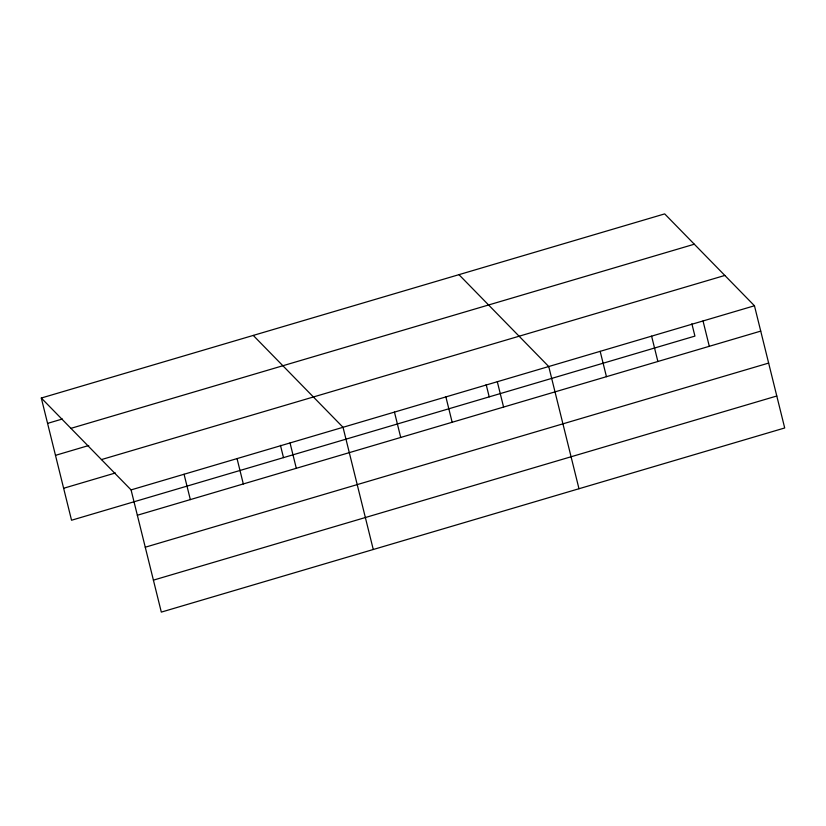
<?xml version="1.0" encoding="UTF-8"?>
<svg xmlns="http://www.w3.org/2000/svg" width="826" height="826" viewBox="0 0 826 826"><rect width="100%" height="100%" fill="white"/><g stroke="black" fill="none" stroke-linecap="round" stroke-linejoin="round"><path stroke-width="1.24" d="M41.3 398.029L664.682 213.893L754.458 305.765L784.7 427.971L161.318 612.107L131.076 489.901L41.3 398.029L71.542 520.235L694.924 336.099L691.878 323.802M47.578 423.377L62.363 419.009M70.922 428.353L694.305 244.217M55.487 455.343L88.754 445.513M101.453 459.586L724.836 275.45M63.633 488.269L115.382 472.978M131.076 489.901L754.458 305.765M137.353 515.248L760.736 331.112M145.262 547.215L768.645 363.079M153.409 580.141L776.791 396.005M458.967 274.666L548.743 366.537L578.985 488.734M253.252 335.428L343.027 427.3L373.269 549.497M703.029 320.963L709.307 346.311M651.6 336.151L657.878 361.499M600.172 351.339L606.449 376.687M497.314 381.726L503.581 407.073M486.163 384.565L489.209 396.862M445.885 396.914L452.152 422.262M394.456 412.112L400.724 437.46M290.04 442.953L296.307 468.301M280.448 445.328L283.494 457.625M237.052 458.606L243.319 483.953M184.064 474.258L190.331 499.606"/></g></svg>
